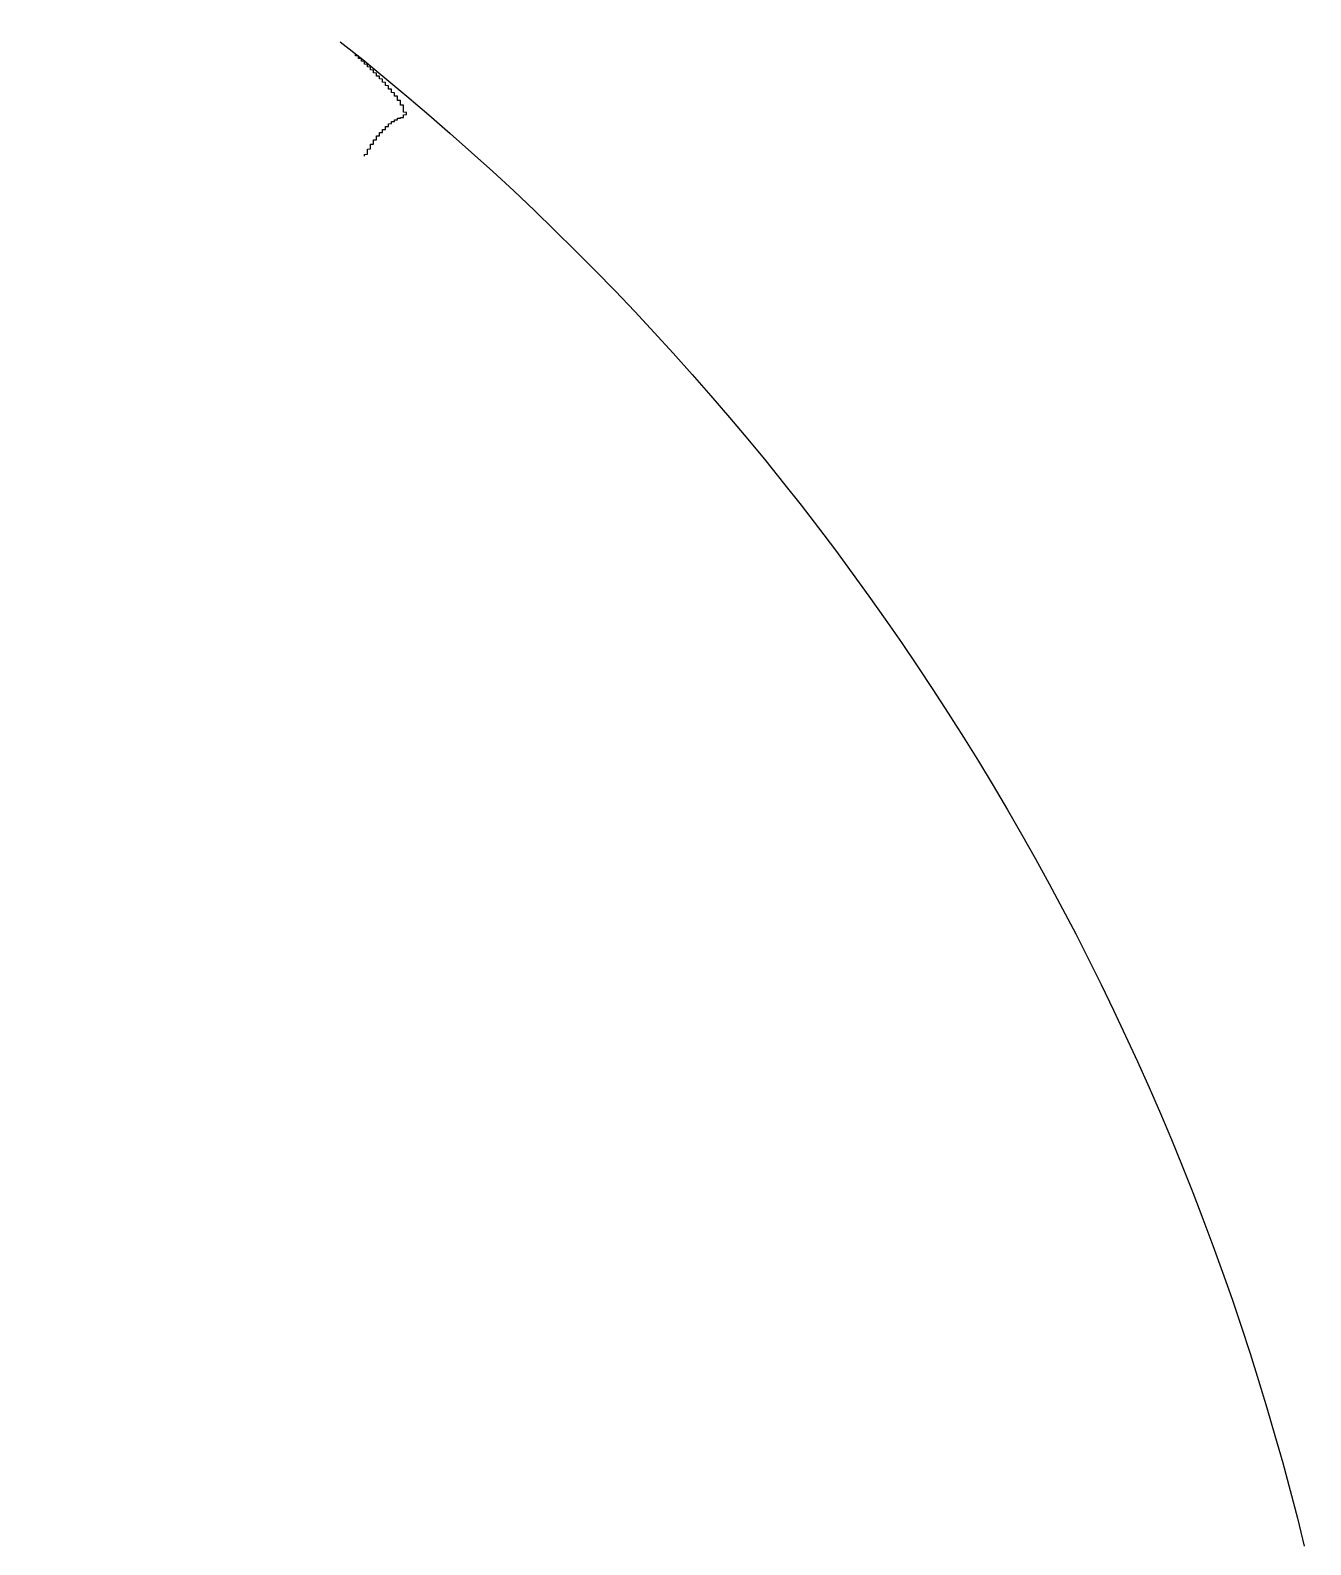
# Model space of a CAD drawing. Header units: millimetres. Extents: x 2698011 to 2856548, y 1019778 to 1210064.
# Drawn here: x 2783234.1 to 2783276.7, y 1123989.8 to 1124040.3 of the extents above; entities that cross this region are included whole.
import ezdxf

# ---------------------------------------------------------------- set-up
doc = ezdxf.new("R2010")
doc.units = ezdxf.units.MM
doc.layers.add('Bloques borde', color=9, linetype='Continuous')
doc.layers.add('Y_ CAJAS', color=9, linetype='Continuous')

# ---------------------------------------------------------------- blocks, each defined once
blk = doc.blocks.new('CO ALURA_  2500 tras 1120 CE ESQ - Inc')
at = {"layer": 'Bloques borde'}
for points in [[(0.51167, -0.072809, 0), (0.51167, -0.072819, 0), (0.51167, -0.072829, 0), (0.51167, -0.072829, 0), (0.51167, -0.072839, 0), (0.51167, -0.072849, 0), (0.51167, -0.072849, 0), (0.51167, -0.072859, 0), (0.51177, -0.072869, 0), (0.51177, -0.072869, 0), (0.51177, -0.072879, 0), (0.51177, -0.072889, 0), (0.51177, -0.072889, 0), (0.51177, -0.072899, 0), (0.51177, -0.072909, 0), (0.51177, -0.072909, 0), (0.51177, -0.072919, 0), (0.51177, -0.072919, 0), (0.51177, -0.072929, 0), (0.51177, -0.072939, 0), (0.51177, -0.072939, 0), (0.51177, -0.072949, 0), (0.51177, -0.072959, 0), (0.51177, -0.072959, 0), (0.51177, -0.072969, 0), (0.51177, -0.072969, 0), (0.51177, -0.072979, 0), (0.51177, -0.072989, 0), (0.51177, -0.072989, 0), (0.51177, -0.072999, 0), (0.51177, -0.072999, 0), (0.51177, -0.073009, 0), (0.51177, -0.073019, 0), (0.51177, -0.073019, 0), (0.51177, -0.073029, 0), (0.51177, -0.073029, 0), (0.51177, -0.073039, 0), (0.51187, -0.073049, 0), (0.51187, -0.073049, 0), (0.51187, -0.073059, 0), (0.51187, -0.073059, 0), (0.51187, -0.073069, 0), (0.51187, -0.073079, 0), (0.51187, -0.073079, 0), (0.51187, -0.073089, 0), (0.51187, -0.073089, 0), (0.51187, -0.073099, 0), (0.51187, -0.073099, 0), (0.51187, -0.073109, 0), (0.51187, -0.073119, 0), (0.51187, -0.073119, 0), (0.51187, -0.073129, 0), (0.51187, -0.073129, 0), (0.51187, -0.073139, 0), (0.51187, -0.073139, 0), (0.51187, -0.073149, 0), (0.51187, -0.073159, 0), (0.51187, -0.073159, 0), (0.51187, -0.073169, 0), (0.51187, -0.073169, 0), (0.51187, -0.073179, 0), (0.51187, -0.073179, 0), (0.51187, -0.073189, 0), (0.51187, -0.073189, 0), (0.51187, -0.073199, 0), (0.51187, -0.073209, 0), (0.51197, -0.073209, 0), (0.51197, -0.073219, 0), (0.51197, -0.073219, 0), (0.51197, -0.073229, 0), (0.51197, -0.073229, 0), (0.51197, -0.073239, 0), (0.51197, -0.073239, 0), (0.51197, -0.073249, 0), (0.51197, -0.073249, 0), (0.51197, -0.073259, 0), (0.51197, -0.073259, 0), (0.51197, -0.073269, 0), (0.51197, -0.073269, 0), (0.51197, -0.073279, 0), (0.51197, -0.073279, 0), (0.51197, -0.073289, 0), (0.51197, -0.073289, 0), (0.51197, -0.073299, 0), (0.51197, -0.073309, 0), (0.51197, -0.073309, 0), (0.51197, -0.073319, 0), (0.51197, -0.073319, 0), (0.51197, -0.073329, 0), (0.51197, -0.073329, 0), (0.51197, -0.073339, 0), (0.51197, -0.073339, 0), (0.51197, -0.073349, 0), (0.51207, -0.073349, 0), (0.51207, -0.073359, 0), (0.51207, -0.073359, 0), (0.51207, -0.073369, 0), (0.51207, -0.073369, 0), (0.51207, -0.073379, 0), (0.51207, -0.073379, 0), (0.51207, -0.073379, 0), (0.51207, -0.073389, 0), (0.51207, -0.073389, 0), (0.51207, -0.073399, 0), (0.51207, -0.073399, 0), (0.51207, -0.073409, 0), (0.51207, -0.073409, 0), (0.51207, -0.073419, 0), (0.51207, -0.073419, 0), (0.51207, -0.073429, 0), (0.51207, -0.073429, 0), (0.51207, -0.073439, 0), (0.51207, -0.073439, 0), (0.51207, -0.073449, 0), (0.51207, -0.073449, 0), (0.51207, -0.073459, 0), (0.51207, -0.073459, 0), (0.51207, -0.073469, 0), (0.51207, -0.073469, 0), (0.51207, -0.073469, 0), (0.51207, -0.073479, 0), (0.51217, -0.073479, 0), (0.51217, -0.073489, 0), (0.51217, -0.073489, 0), (0.51217, -0.073499, 0), (0.51217, -0.073499, 0), (0.51217, -0.073509, 0), (0.51217, -0.073509, 0), (0.51217, -0.073509, 0), (0.51217, -0.073519, 0), (0.51217, -0.073519, 0), (0.51217, -0.073529, 0), (0.51217, -0.073529, 0), (0.51217, -0.073539, 0), (0.51217, -0.073539, 0), (0.51217, -0.073539, 0), (0.51217, -0.073549, 0), (0.51217, -0.073549, 0), (0.51217, -0.073559, 0), (0.51217, -0.073559, 0), (0.51217, -0.073569, 0), (0.51217, -0.073569, 0), (0.51217, -0.073569, 0), (0.51217, -0.073579, 0), (0.51217, -0.073579, 0), (0.51217, -0.073589, 0), (0.51217, -0.073589, 0), (0.51217, -0.073589, 0), (0.51227, -0.073599, 0), (0.51227, -0.073599, 0), (0.51227, -0.073609, 0), (0.51227, -0.073609, 0), (0.51227, -0.073609, 0), (0.51227, -0.073619, 0), (0.51227, -0.073619, 0), (0.51227, -0.073629, 0), (0.51227, -0.073629, 0), (0.51227, -0.073629, 0), (0.51227, -0.073639, 0), (0.51227, -0.073639, 0), (0.51227, -0.073649, 0), (0.51227, -0.073649, 0), (0.51227, -0.073649, 0), (0.51227, -0.073659, 0), (0.51227, -0.073659, 0), (0.51227, -0.073659, 0), (0.51227, -0.073669, 0), (0.51227, -0.073669, 0), (0.51227, -0.073679, 0), (0.51227, -0.073679, 0), (0.51227, -0.073679, 0), (0.51227, -0.073689, 0), (0.51227, -0.073689, 0), (0.51227, -0.073689, 0), (0.51227, -0.073699, 0), (0.51227, -0.073699, 0), (0.51237, -0.073699, 0), (0.51237, -0.073709, 0), (0.51237, -0.073709, 0), (0.51237, -0.073709, 0), (0.51237, -0.073719, 0), (0.51237, -0.073719, 0), (0.51237, -0.073729, 0), (0.51237, -0.073729, 0), (0.51237, -0.073729, 0), (0.51237, -0.073739, 0), (0.51237, -0.073739, 0), (0.51237, -0.073739, 0), (0.51237, -0.073749, 0), (0.51237, -0.073749, 0), (0.51237, -0.073749, 0), (0.51237, -0.073759, 0), (0.51237, -0.073759, 0), (0.51237, -0.073759, 0), (0.51237, -0.073769, 0), (0.51237, -0.073769, 0), (0.51237, -0.073769, 0), (0.51237, -0.073769, 0), (0.51237, -0.073779, 0), (0.51237, -0.073779, 0), (0.51237, -0.073779, 0), (0.51237, -0.073789, 0), (0.51237, -0.073789, 0), (0.51237, -0.073789, 0), (0.51237, -0.073799, 0), (0.51247, -0.073799, 0), (0.51247, -0.073799, 0), (0.51247, -0.073809, 0), (0.51247, -0.073809, 0), (0.51247, -0.073809, 0), (0.51247, -0.073809, 0), (0.51247, -0.073819, 0), (0.51247, -0.073819, 0), (0.51247, -0.073819, 0), (0.51247, -0.073829, 0), (0.51247, -0.073829, 0), (0.51247, -0.073829, 0), (0.51247, -0.073839, 0), (0.51247, -0.073839, 0), (0.51247, -0.073839, 0), (0.51247, -0.073839, 0), (0.51247, -0.073849, 0), (0.51247, -0.073849, 0), (0.51247, -0.073849, 0), (0.51247, -0.073849, 0), (0.51247, -0.073859, 0), (0.51247, -0.073859, 0), (0.51247, -0.073859, 0), (0.51247, -0.073869, 0), (0.51247, -0.073869, 0), (0.51247, -0.073869, 0), (0.51247, -0.073869, 0), (0.51247, -0.073879, 0), (0.51247, -0.073879, 0), (0.51247, -0.073879, 0), (0.51247, -0.073879, 0), (0.51257, -0.073889, 0), (0.51257, -0.073889, 0), (0.51257, -0.073889, 0), (0.51257, -0.073889, 0), (0.51257, -0.073899, 0), (0.51257, -0.073899, 0), (0.51257, -0.073899, 0), (0.51257, -0.073899, 0), (0.51257, -0.073909, 0), (0.51257, -0.073909, 0), (0.51257, -0.073909, 0), (0.51257, -0.073909, 0), (0.51257, -0.073919, 0), (0.51257, -0.073919, 0), (0.51257, -0.073919, 0), (0.51257, -0.073919, 0), (0.51257, -0.073929, 0), (0.51257, -0.073929, 0), (0.51257, -0.073929, 0), (0.51257, -0.073929, 0), (0.51257, -0.073929, 0), (0.51257, -0.073939, 0), (0.51257, -0.073939, 0), (0.51257, -0.073939, 0), (0.51257, -0.073939, 0), (0.51257, -0.073949, 0), (0.51257, -0.073949, 0), (0.51257, -0.073949, 0), (0.51257, -0.073949, 0), (0.51257, -0.073949, 0), (0.51257, -0.073959, 0), (0.51257, -0.073959, 0), (0.51267, -0.073959, 0), (0.51267, -0.073959, 0), (0.51267, -0.073959, 0), (0.51267, -0.073969, 0), (0.51267, -0.073969, 0), (0.51267, -0.073969, 0), (0.51267, -0.073969, 0), (0.51267, -0.073969, 0), (0.51267, -0.073979, 0), (0.51267, -0.073979, 0), (0.51267, -0.073979, 0), (0.51267, -0.073979, 0), (0.51267, -0.073979, 0), (0.51267, -0.073979, 0), (0.51267, -0.073989, 0), (0.51267, -0.073989, 0), (0.51267, -0.073989, 0), (0.51267, -0.073989, 0), (0.51267, -0.073989, 0), (0.51267, -0.073999, 0), (0.51267, -0.073999, 0), (0.51267, -0.073999, 0), (0.51267, -0.073999, 0), (0.51267, -0.073999, 0), (0.51267, -0.073999, 0), (0.51267, -0.074009, 0), (0.51267, -0.074009, 0), (0.51267, -0.074009, 0), (0.51267, -0.074009, 0), (0.51267, -0.074009, 0), (0.51267, -0.074009, 0), (0.51267, -0.074009, 0), (0.51267, -0.074019, 0), (0.51267, -0.074019, 0), (0.51267, -0.074019, 0), (0.51267, -0.074019, 0), (0.51267, -0.074019, 0), (0.51277, -0.074019, 0), (0.51277, -0.074019, 0), (0.51277, -0.074029, 0), (0.51277, -0.074029, 0), (0.51277, -0.074029, 0), (0.51277, -0.074029, 0), (0.51277, -0.074029, 0), (0.51277, -0.074029, 0), (0.51277, -0.074029, 0), (0.51277, -0.074039, 0), (0.51277, -0.074039, 0), (0.51277, -0.074039, 0), (0.51277, -0.074039, 0), (0.51277, -0.074039, 0), (0.51277, -0.074039, 0), (0.51277, -0.074039, 0), (0.51277, -0.074039, 0), (0.51277, -0.074049, 0), (0.51277, -0.074049, 0), (0.51277, -0.074049, 0), (0.51277, -0.074049, 0), (0.51277, -0.074049, 0), (0.51277, -0.074049, 0), (0.51277, -0.074049, 0), (0.51277, -0.074049, 0), (0.51277, -0.074049, 0), (0.51277, -0.074059, 0), (0.51277, -0.074059, 0), (0.51277, -0.074059, 0), (0.51277, -0.074059, 0), (0.51277, -0.074059, 0), (0.51277, -0.074059, 0), (0.51277, -0.074059, 0), (0.51277, -0.074059, 0), (0.51277, -0.074059, 0), (0.51277, -0.074059, 0), (0.51277, -0.074059, 0), (0.51277, -0.074069, 0), (0.51277, -0.074069, 0), (0.51277, -0.074069, 0), (0.51277, -0.074069, 0), (0.51277, -0.074069, 0), (0.51277, -0.074069, 0), (0.51287, -0.074069, 0), (0.51287, -0.074069, 0), (0.51287, -0.074069, 0), (0.51287, -0.074069, 0), (0.51287, -0.074069, 0), (0.51287, -0.074069, 0), (0.51287, -0.074069, 0), (0.51287, -0.074079, 0), (0.51287, -0.074079, 0), (0.51287, -0.074079, 0), (0.51287, -0.074079, 0), (0.51287, -0.074079, 0), (0.51287, -0.074079, 0), (0.51287, -0.074079, 0), (0.51287, -0.074079, 0), (0.51287, -0.074079, 0), (0.51287, -0.074079, 0), (0.51287, -0.074079, 0), (0.51287, -0.074079, 0), (0.51287, -0.074079, 0), (0.51287, -0.074079, 0), (0.51287, -0.074079, 0), (0.51287, -0.074079, 0), (0.51287, -0.074079, 0), (0.51287, -0.074079, 0), (0.51287, -0.074079, 0), (0.51287, -0.074079, 0), (0.51287, -0.074089, 0), (0.51287, -0.074089, 0), (0.51287, -0.074089, 0), (0.51287, -0.074089, 0), (0.51287, -0.074089, 0), (0.51287, -0.074089, 0), (0.51287, -0.074089, 0), (0.51287, -0.074089, 0), (0.51287, -0.074089, 0)], [(0.51167, -0.072809, 0), (0.51167, -0.072819, 0), (0.51167, -0.072829, 0), (0.51167, -0.072829, 0), (0.51167, -0.072839, 0), (0.51167, -0.072849, 0), (0.51167, -0.072849, 0), (0.51167, -0.072859, 0), (0.51177, -0.072869, 0), (0.51177, -0.072869, 0), (0.51177, -0.072879, 0), (0.51177, -0.072889, 0), (0.51177, -0.072889, 0), (0.51177, -0.072899, 0), (0.51177, -0.072909, 0), (0.51177, -0.072909, 0), (0.51177, -0.072919, 0), (0.51177, -0.072919, 0), (0.51177, -0.072929, 0), (0.51177, -0.072939, 0), (0.51177, -0.072939, 0), (0.51177, -0.072949, 0), (0.51177, -0.072959, 0), (0.51177, -0.072959, 0), (0.51177, -0.072969, 0), (0.51177, -0.072969, 0), (0.51177, -0.072979, 0), (0.51177, -0.072989, 0), (0.51177, -0.072989, 0), (0.51177, -0.072999, 0), (0.51177, -0.072999, 0), (0.51177, -0.073009, 0), (0.51177, -0.073019, 0), (0.51177, -0.073019, 0), (0.51177, -0.073029, 0), (0.51177, -0.073029, 0), (0.51177, -0.073039, 0), (0.51187, -0.073049, 0), (0.51187, -0.073049, 0), (0.51187, -0.073059, 0), (0.51187, -0.073059, 0), (0.51187, -0.073069, 0), (0.51187, -0.073079, 0), (0.51187, -0.073079, 0), (0.51187, -0.073089, 0), (0.51187, -0.073089, 0), (0.51187, -0.073099, 0), (0.51187, -0.073099, 0), (0.51187, -0.073109, 0), (0.51187, -0.073119, 0), (0.51187, -0.073119, 0), (0.51187, -0.073129, 0), (0.51187, -0.073129, 0), (0.51187, -0.073139, 0), (0.51187, -0.073139, 0), (0.51187, -0.073149, 0), (0.51187, -0.073159, 0), (0.51187, -0.073159, 0), (0.51187, -0.073169, 0), (0.51187, -0.073169, 0), (0.51187, -0.073179, 0), (0.51187, -0.073179, 0), (0.51187, -0.073189, 0), (0.51187, -0.073189, 0), (0.51187, -0.073199, 0), (0.51187, -0.073209, 0), (0.51197, -0.073209, 0), (0.51197, -0.073219, 0), (0.51197, -0.073219, 0), (0.51197, -0.073229, 0), (0.51197, -0.073229, 0), (0.51197, -0.073239, 0), (0.51197, -0.073239, 0), (0.51197, -0.073249, 0), (0.51197, -0.073249, 0), (0.51197, -0.073259, 0), (0.51197, -0.073259, 0), (0.51197, -0.073269, 0), (0.51197, -0.073269, 0), (0.51197, -0.073279, 0), (0.51197, -0.073279, 0), (0.51197, -0.073289, 0), (0.51197, -0.073289, 0), (0.51197, -0.073299, 0), (0.51197, -0.073309, 0), (0.51197, -0.073309, 0), (0.51197, -0.073319, 0), (0.51197, -0.073319, 0), (0.51197, -0.073329, 0), (0.51197, -0.073329, 0), (0.51197, -0.073339, 0), (0.51197, -0.073339, 0), (0.51197, -0.073349, 0), (0.51207, -0.073349, 0), (0.51207, -0.073359, 0), (0.51207, -0.073359, 0), (0.51207, -0.073369, 0), (0.51207, -0.073369, 0), (0.51207, -0.073379, 0), (0.51207, -0.073379, 0), (0.51207, -0.073379, 0), (0.51207, -0.073389, 0), (0.51207, -0.073389, 0), (0.51207, -0.073399, 0), (0.51207, -0.073399, 0), (0.51207, -0.073409, 0), (0.51207, -0.073409, 0), (0.51207, -0.073419, 0), (0.51207, -0.073419, 0), (0.51207, -0.073429, 0), (0.51207, -0.073429, 0), (0.51207, -0.073439, 0), (0.51207, -0.073439, 0), (0.51207, -0.073449, 0), (0.51207, -0.073449, 0), (0.51207, -0.073459, 0), (0.51207, -0.073459, 0), (0.51207, -0.073469, 0), (0.51207, -0.073469, 0), (0.51207, -0.073469, 0), (0.51207, -0.073479, 0), (0.51217, -0.073479, 0), (0.51217, -0.073489, 0), (0.51217, -0.073489, 0), (0.51217, -0.073499, 0), (0.51217, -0.073499, 0), (0.51217, -0.073509, 0), (0.51217, -0.073509, 0), (0.51217, -0.073509, 0), (0.51217, -0.073519, 0), (0.51217, -0.073519, 0), (0.51217, -0.073529, 0), (0.51217, -0.073529, 0), (0.51217, -0.073539, 0), (0.51217, -0.073539, 0), (0.51217, -0.073539, 0), (0.51217, -0.073549, 0), (0.51217, -0.073549, 0), (0.51217, -0.073559, 0), (0.51217, -0.073559, 0), (0.51217, -0.073569, 0), (0.51217, -0.073569, 0), (0.51217, -0.073569, 0), (0.51217, -0.073579, 0), (0.51217, -0.073579, 0), (0.51217, -0.073589, 0), (0.51217, -0.073589, 0), (0.51217, -0.073589, 0), (0.51227, -0.073599, 0), (0.51227, -0.073599, 0), (0.51227, -0.073609, 0), (0.51227, -0.073609, 0), (0.51227, -0.073609, 0), (0.51227, -0.073619, 0), (0.51227, -0.073619, 0), (0.51227, -0.073629, 0), (0.51227, -0.073629, 0), (0.51227, -0.073629, 0), (0.51227, -0.073639, 0), (0.51227, -0.073639, 0), (0.51227, -0.073649, 0), (0.51227, -0.073649, 0), (0.51227, -0.073649, 0), (0.51227, -0.073659, 0), (0.51227, -0.073659, 0), (0.51227, -0.073659, 0), (0.51227, -0.073669, 0), (0.51227, -0.073669, 0), (0.51227, -0.073679, 0), (0.51227, -0.073679, 0), (0.51227, -0.073679, 0), (0.51227, -0.073689, 0), (0.51227, -0.073689, 0), (0.51227, -0.073689, 0), (0.51227, -0.073699, 0), (0.51227, -0.073699, 0), (0.51237, -0.073699, 0), (0.51237, -0.073709, 0), (0.51237, -0.073709, 0), (0.51237, -0.073709, 0), (0.51237, -0.073719, 0), (0.51237, -0.073719, 0), (0.51237, -0.073729, 0), (0.51237, -0.073729, 0), (0.51237, -0.073729, 0), (0.51237, -0.073739, 0), (0.51237, -0.073739, 0), (0.51237, -0.073739, 0), (0.51237, -0.073749, 0), (0.51237, -0.073749, 0), (0.51237, -0.073749, 0), (0.51237, -0.073759, 0), (0.51237, -0.073759, 0), (0.51237, -0.073759, 0), (0.51237, -0.073769, 0), (0.51237, -0.073769, 0), (0.51237, -0.073769, 0), (0.51237, -0.073769, 0), (0.51237, -0.073779, 0), (0.51237, -0.073779, 0), (0.51237, -0.073779, 0), (0.51237, -0.073789, 0), (0.51237, -0.073789, 0), (0.51237, -0.073789, 0), (0.51237, -0.073799, 0), (0.51247, -0.073799, 0), (0.51247, -0.073799, 0), (0.51247, -0.073809, 0), (0.51247, -0.073809, 0), (0.51247, -0.073809, 0), (0.51247, -0.073809, 0), (0.51247, -0.073819, 0), (0.51247, -0.073819, 0), (0.51247, -0.073819, 0), (0.51247, -0.073829, 0), (0.51247, -0.073829, 0), (0.51247, -0.073829, 0), (0.51247, -0.073839, 0), (0.51247, -0.073839, 0), (0.51247, -0.073839, 0), (0.51247, -0.073839, 0), (0.51247, -0.073849, 0), (0.51247, -0.073849, 0), (0.51247, -0.073849, 0), (0.51247, -0.073849, 0), (0.51247, -0.073859, 0), (0.51247, -0.073859, 0), (0.51247, -0.073859, 0), (0.51247, -0.073869, 0), (0.51247, -0.073869, 0), (0.51247, -0.073869, 0), (0.51247, -0.073869, 0), (0.51247, -0.073879, 0), (0.51247, -0.073879, 0), (0.51247, -0.073879, 0), (0.51247, -0.073879, 0), (0.51257, -0.073889, 0), (0.51257, -0.073889, 0), (0.51257, -0.073889, 0), (0.51257, -0.073889, 0), (0.51257, -0.073899, 0), (0.51257, -0.073899, 0), (0.51257, -0.073899, 0), (0.51257, -0.073899, 0), (0.51257, -0.073909, 0), (0.51257, -0.073909, 0), (0.51257, -0.073909, 0), (0.51257, -0.073909, 0), (0.51257, -0.073919, 0), (0.51257, -0.073919, 0), (0.51257, -0.073919, 0), (0.51257, -0.073919, 0), (0.51257, -0.073929, 0), (0.51257, -0.073929, 0), (0.51257, -0.073929, 0), (0.51257, -0.073929, 0), (0.51257, -0.073929, 0), (0.51257, -0.073939, 0), (0.51257, -0.073939, 0), (0.51257, -0.073939, 0), (0.51257, -0.073939, 0), (0.51257, -0.073949, 0), (0.51257, -0.073949, 0), (0.51257, -0.073949, 0), (0.51257, -0.073949, 0), (0.51257, -0.073949, 0), (0.51257, -0.073959, 0), (0.51257, -0.073959, 0), (0.51267, -0.073959, 0), (0.51267, -0.073959, 0), (0.51267, -0.073959, 0), (0.51267, -0.073969, 0), (0.51267, -0.073969, 0), (0.51267, -0.073969, 0), (0.51267, -0.073969, 0), (0.51267, -0.073969, 0), (0.51267, -0.073979, 0), (0.51267, -0.073979, 0), (0.51267, -0.073979, 0), (0.51267, -0.073979, 0), (0.51267, -0.073979, 0), (0.51267, -0.073979, 0), (0.51267, -0.073989, 0), (0.51267, -0.073989, 0), (0.51267, -0.073989, 0), (0.51267, -0.073989, 0), (0.51267, -0.073989, 0), (0.51267, -0.073999, 0), (0.51267, -0.073999, 0), (0.51267, -0.073999, 0), (0.51267, -0.073999, 0), (0.51267, -0.073999, 0), (0.51267, -0.073999, 0), (0.51267, -0.074009, 0), (0.51267, -0.074009, 0), (0.51267, -0.074009, 0), (0.51267, -0.074009, 0), (0.51267, -0.074009, 0), (0.51267, -0.074009, 0), (0.51267, -0.074009, 0), (0.51267, -0.074019, 0), (0.51267, -0.074019, 0), (0.51267, -0.074019, 0), (0.51267, -0.074019, 0), (0.51267, -0.074019, 0), (0.51277, -0.074019, 0), (0.51277, -0.074019, 0), (0.51277, -0.074029, 0), (0.51277, -0.074029, 0), (0.51277, -0.074029, 0), (0.51277, -0.074029, 0), (0.51277, -0.074029, 0), (0.51277, -0.074029, 0), (0.51277, -0.074029, 0), (0.51277, -0.074039, 0), (0.51277, -0.074039, 0), (0.51277, -0.074039, 0), (0.51277, -0.074039, 0), (0.51277, -0.074039, 0), (0.51277, -0.074039, 0), (0.51277, -0.074039, 0), (0.51277, -0.074039, 0), (0.51277, -0.074049, 0), (0.51277, -0.074049, 0), (0.51277, -0.074049, 0), (0.51277, -0.074049, 0), (0.51277, -0.074049, 0), (0.51277, -0.074049, 0), (0.51277, -0.074049, 0), (0.51277, -0.074049, 0), (0.51277, -0.074049, 0), (0.51277, -0.074059, 0), (0.51277, -0.074059, 0), (0.51277, -0.074059, 0), (0.51277, -0.074059, 0), (0.51277, -0.074059, 0), (0.51277, -0.074059, 0), (0.51277, -0.074059, 0), (0.51277, -0.074059, 0), (0.51277, -0.074059, 0), (0.51277, -0.074059, 0), (0.51277, -0.074059, 0), (0.51277, -0.074069, 0), (0.51277, -0.074069, 0), (0.51277, -0.074069, 0), (0.51277, -0.074069, 0), (0.51277, -0.074069, 0), (0.51277, -0.074069, 0), (0.51287, -0.074069, 0), (0.51287, -0.074069, 0), (0.51287, -0.074069, 0), (0.51287, -0.074069, 0), (0.51287, -0.074069, 0), (0.51287, -0.074069, 0), (0.51287, -0.074069, 0), (0.51287, -0.074079, 0), (0.51287, -0.074079, 0), (0.51287, -0.074079, 0), (0.51287, -0.074079, 0), (0.51287, -0.074079, 0), (0.51287, -0.074079, 0), (0.51287, -0.074079, 0), (0.51287, -0.074079, 0), (0.51287, -0.074079, 0), (0.51287, -0.074079, 0), (0.51287, -0.074079, 0), (0.51287, -0.074079, 0), (0.51287, -0.074079, 0), (0.51287, -0.074079, 0), (0.51287, -0.074079, 0), (0.51287, -0.074079, 0), (0.51287, -0.074079, 0), (0.51287, -0.074079, 0), (0.51287, -0.074079, 0), (0.51287, -0.074079, 0), (0.51287, -0.074089, 0), (0.51287, -0.074089, 0), (0.51287, -0.074089, 0), (0.51287, -0.074089, 0), (0.51287, -0.074089, 0), (0.51287, -0.074089, 0), (0.51287, -0.074089, 0), (0.51287, -0.074089, 0), (0.51287, -0.074089, 0)], [(0.51287, -0.074089, 0), (0.51287, -0.074089, 0), (0.51287, -0.074089, 0), (0.51287, -0.074089, 0), (0.51287, -0.074089, 0), (0.51287, -0.074089, 0), (0.51287, -0.074089, 0), (0.51287, -0.074089, 0), (0.51287, -0.074089, 0), (0.51287, -0.074089, 0), (0.51287, -0.074089, 0), (0.51297, -0.074089, 0), (0.51297, -0.074089, 0), (0.51297, -0.074089, 0), (0.51297, -0.074099, 0), (0.51297, -0.074099, 0), (0.51297, -0.074099, 0), (0.51297, -0.074099, 0), (0.51297, -0.074099, 0), (0.51297, -0.074099, 0), (0.51297, -0.074099, 0), (0.51297, -0.074099, 0), (0.51297, -0.074099, 0), (0.51297, -0.074099, 0), (0.51297, -0.074099, 0), (0.51297, -0.074099, 0), (0.51297, -0.074109, 0), (0.51297, -0.074109, 0), (0.51297, -0.074109, 0), (0.51297, -0.074109, 0), (0.51297, -0.074109, 0), (0.51297, -0.074109, 0), (0.51297, -0.074109, 0), (0.51297, -0.074109, 0), (0.51297, -0.074109, 0), (0.51297, -0.074119, 0), (0.51297, -0.074119, 0), (0.51297, -0.074119, 0), (0.51297, -0.074119, 0), (0.51297, -0.074119, 0), (0.51297, -0.074119, 0), (0.51297, -0.074119, 0), (0.51297, -0.074129, 0), (0.51297, -0.074129, 0), (0.51297, -0.074129, 0), (0.51297, -0.074129, 0), (0.51297, -0.074129, 0), (0.51297, -0.074129, 0), (0.51297, -0.074129, 0), (0.51297, -0.074139, 0), (0.51297, -0.074139, 0), (0.51297, -0.074139, 0), (0.51297, -0.074139, 0), (0.51297, -0.074139, 0), (0.51297, -0.074139, 0), (0.51297, -0.074149, 0), (0.51297, -0.074149, 0), (0.51297, -0.074149, 0), (0.51297, -0.074149, 0), (0.51297, -0.074149, 0), (0.51297, -0.074159, 0), (0.51297, -0.074159, 0), (0.51297, -0.074159, 0), (0.51297, -0.074159, 0), (0.51297, -0.074159, 0), (0.51297, -0.074159, 0), (0.51297, -0.074169, 0), (0.51297, -0.074169, 0), (0.51297, -0.074169, 0), (0.51297, -0.074169, 0), (0.51297, -0.074179, 0), (0.51297, -0.074179, 0), (0.51297, -0.074179, 0), (0.51297, -0.074179, 0), (0.51297, -0.074179, 0), (0.51307, -0.074189, 0), (0.51307, -0.074189, 0), (0.51307, -0.074189, 0), (0.51307, -0.074189, 0), (0.51307, -0.074199, 0), (0.51307, -0.074199, 0), (0.51307, -0.074199, 0), (0.51307, -0.074199, 0), (0.51307, -0.074199, 0), (0.51307, -0.074209, 0), (0.51307, -0.074209, 0), (0.51307, -0.074209, 0), (0.51307, -0.074209, 0), (0.51307, -0.074219, 0), (0.51307, -0.074219, 0), (0.51307, -0.074219, 0), (0.51307, -0.074219, 0), (0.51307, -0.074229, 0), (0.51307, -0.074229, 0), (0.51307, -0.074229, 0), (0.51307, -0.074239, 0), (0.51307, -0.074239, 0), (0.51307, -0.074239, 0), (0.51307, -0.074239, 0), (0.51307, -0.074249, 0), (0.51307, -0.074249, 0), (0.51307, -0.074249, 0), (0.51307, -0.074259, 0), (0.51307, -0.074259, 0), (0.51307, -0.074259, 0), (0.51307, -0.074259, 0), (0.51297, -0.074269, 0), (0.51297, -0.074269, 0), (0.51297, -0.074269, 0), (0.51297, -0.074279, 0), (0.51297, -0.074279, 0), (0.51297, -0.074279, 0), (0.51297, -0.074289, 0), (0.51297, -0.074289, 0), (0.51297, -0.074289, 0), (0.51297, -0.074289, 0), (0.51297, -0.074299, 0), (0.51297, -0.074299, 0), (0.51297, -0.074299, 0), (0.51297, -0.074309, 0), (0.51297, -0.074309, 0), (0.51297, -0.074309, 0), (0.51297, -0.074319, 0), (0.51297, -0.074319, 0), (0.51297, -0.074319, 0), (0.51297, -0.074329, 0), (0.51297, -0.074329, 0), (0.51297, -0.074329, 0), (0.51297, -0.074339, 0), (0.51297, -0.074339, 0), (0.51297, -0.074339, 0), (0.51297, -0.074349, 0), (0.51297, -0.074349, 0), (0.51297, -0.074359, 0), (0.51297, -0.074359, 0), (0.51297, -0.074359, 0), (0.51297, -0.074369, 0), (0.51297, -0.074369, 0), (0.51297, -0.074369, 0), (0.51297, -0.074379, 0), (0.51297, -0.074379, 0), (0.51297, -0.074379, 0), (0.51297, -0.074389, 0), (0.51297, -0.074389, 0), (0.51297, -0.074399, 0), (0.51297, -0.074399, 0), (0.51297, -0.074399, 0), (0.51297, -0.074409, 0), (0.51297, -0.074409, 0), (0.51297, -0.074419, 0), (0.51297, -0.074419, 0), (0.51297, -0.074419, 0), (0.51297, -0.074429, 0), (0.51297, -0.074429, 0), (0.51297, -0.074429, 0), (0.51297, -0.074439, 0), (0.51297, -0.074439, 0), (0.51297, -0.074449, 0), (0.51297, -0.074449, 0), (0.51297, -0.074449, 0), (0.51297, -0.074459, 0), (0.51297, -0.074459, 0), (0.51297, -0.074469, 0), (0.51297, -0.074469, 0), (0.51297, -0.074479, 0), (0.51297, -0.074479, 0), (0.51297, -0.074479, 0), (0.51297, -0.074489, 0), (0.51297, -0.074489, 0), (0.51297, -0.074499, 0), (0.51297, -0.074499, 0), (0.51297, -0.074509, 0), (0.51287, -0.074509, 0), (0.51287, -0.074509, 0), (0.51287, -0.074519, 0), (0.51287, -0.074519, 0), (0.51287, -0.074529, 0), (0.51287, -0.074529, 0), (0.51287, -0.074539, 0), (0.51287, -0.074539, 0), (0.51287, -0.074539, 0), (0.51287, -0.074549, 0), (0.51287, -0.074549, 0), (0.51287, -0.074559, 0), (0.51287, -0.074559, 0), (0.51287, -0.074569, 0), (0.51287, -0.074569, 0), (0.51287, -0.074579, 0), (0.51287, -0.074579, 0), (0.51287, -0.074589, 0), (0.51287, -0.074589, 0), (0.51287, -0.074599, 0), (0.51287, -0.074599, 0), (0.51287, -0.074599, 0), (0.51287, -0.074609, 0), (0.51287, -0.074609, 0), (0.51287, -0.074619, 0), (0.51287, -0.074619, 0), (0.51287, -0.074629, 0), (0.51287, -0.074629, 0), (0.51287, -0.074639, 0), (0.51287, -0.074639, 0), (0.51287, -0.074649, 0), (0.51287, -0.074649, 0), (0.51287, -0.074659, 0), (0.51277, -0.074659, 0), (0.51277, -0.074669, 0), (0.51277, -0.074669, 0), (0.51277, -0.074679, 0), (0.51277, -0.074679, 0), (0.51277, -0.074689, 0), (0.51277, -0.074689, 0), (0.51277, -0.074699, 0), (0.51277, -0.074699, 0), (0.51277, -0.074709, 0), (0.51277, -0.074709, 0), (0.51277, -0.074719, 0), (0.51277, -0.074719, 0), (0.51277, -0.074729, 0), (0.51277, -0.074729, 0), (0.51277, -0.074739, 0), (0.51277, -0.074739, 0), (0.51277, -0.074749, 0), (0.51277, -0.074749, 0), (0.51277, -0.074759, 0), (0.51277, -0.074769, 0), (0.51277, -0.074769, 0), (0.51277, -0.074779, 0), (0.51277, -0.074779, 0), (0.51277, -0.074789, 0), (0.51277, -0.074789, 0), (0.51277, -0.074799, 0), (0.51267, -0.074799, 0), (0.51267, -0.074809, 0), (0.51267, -0.074809, 0), (0.51267, -0.074819, 0), (0.51267, -0.074819, 0), (0.51267, -0.074829, 0), (0.51267, -0.074839, 0), (0.51267, -0.074839, 0), (0.51267, -0.074849, 0), (0.51267, -0.074849, 0), (0.51267, -0.074859, 0), (0.51267, -0.074859, 0), (0.51267, -0.074869, 0), (0.51267, -0.074869, 0), (0.51267, -0.074879, 0), (0.51267, -0.074889, 0), (0.51267, -0.074889, 0), (0.51267, -0.074899, 0), (0.51267, -0.074899, 0), (0.51267, -0.074909, 0), (0.51267, -0.074909, 0), (0.51267, -0.074919, 0), (0.51257, -0.074929, 0), (0.51257, -0.074929, 0), (0.51257, -0.074939, 0), (0.51257, -0.074939, 0), (0.51257, -0.074949, 0), (0.51257, -0.074949, 0), (0.51257, -0.074959, 0), (0.51257, -0.074969, 0), (0.51257, -0.074969, 0), (0.51257, -0.074979, 0), (0.51257, -0.074979, 0), (0.51257, -0.074989, 0), (0.51257, -0.074999, 0), (0.51257, -0.074999, 0), (0.51257, -0.075009, 0), (0.51257, -0.075009, 0), (0.51257, -0.075019, 0), (0.51257, -0.075029, 0), (0.51257, -0.075029, 0), (0.51257, -0.075039, 0), (0.51247, -0.075039, 0), (0.51247, -0.075049, 0), (0.51247, -0.075049, 0), (0.51247, -0.075059, 0), (0.51247, -0.075069, 0), (0.51247, -0.075069, 0), (0.51247, -0.075079, 0), (0.51247, -0.075089, 0), (0.51247, -0.075089, 0), (0.51247, -0.075099, 0), (0.51247, -0.075099, 0), (0.51247, -0.075109, 0), (0.51247, -0.075119, 0), (0.51247, -0.075119, 0), (0.51247, -0.075129, 0), (0.51247, -0.075129, 0), (0.51247, -0.075139, 0), (0.51247, -0.075149, 0), (0.51247, -0.075149, 0), (0.51237, -0.075159, 0), (0.51237, -0.075159, 0), (0.51237, -0.075169, 0), (0.51237, -0.075179, 0), (0.51237, -0.075179, 0), (0.51237, -0.075189, 0), (0.51237, -0.075199, 0), (0.51237, -0.075199, 0), (0.51237, -0.075209, 0), (0.51237, -0.075209, 0), (0.51237, -0.075219, 0), (0.51237, -0.075229, 0), (0.51237, -0.075229, 0), (0.51237, -0.075239, 0), (0.51237, -0.075249, 0), (0.51237, -0.075249, 0), (0.51237, -0.075259, 0), (0.51227, -0.075269, 0), (0.51227, -0.075269, 0), (0.51227, -0.075279, 0), (0.51227, -0.075279, 0), (0.51227, -0.075289, 0), (0.51227, -0.075299, 0), (0.51227, -0.075299, 0), (0.51227, -0.075309, 0), (0.51227, -0.075319, 0), (0.51227, -0.075319, 0), (0.51227, -0.075329, 0), (0.51227, -0.075339, 0), (0.51227, -0.075339, 0), (0.51227, -0.075349, 0), (0.51227, -0.075359, 0), (0.51227, -0.075359, 0), (0.51227, -0.075369, 0), (0.51217, -0.075379, 0), (0.51217, -0.075379, 0), (0.51217, -0.075389, 0), (0.51217, -0.075399, 0), (0.51217, -0.075399, 0), (0.51217, -0.075409, 0), (0.51217, -0.075409, 0), (0.51217, -0.075419, 0), (0.51217, -0.075429, 0), (0.51217, -0.075429, 0), (0.51217, -0.075439, 0), (0.51217, -0.075449, 0), (0.51217, -0.075449, 0), (0.51217, -0.075459, 0), (0.51217, -0.075469, 0), (0.51207, -0.075469, 0), (0.51207, -0.075479, 0), (0.51207, -0.075489, 0), (0.51207, -0.075489, 0), (0.51207, -0.075499, 0), (0.51207, -0.075509, 0), (0.51207, -0.075519, 0), (0.51207, -0.075519, 0), (0.51207, -0.075529, 0), (0.51207, -0.075539, 0), (0.51207, -0.075539, 0), (0.51207, -0.075549, 0), (0.51207, -0.075559, 0), (0.51207, -0.075559, 0), (0.51207, -0.075569, 0), (0.51197, -0.075579, 0), (0.51197, -0.075579, 0), (0.51197, -0.075589, 0), (0.51197, -0.075599, 0), (0.51197, -0.075599, 0), (0.51197, -0.075609, 0), (0.51197, -0.075619, 0), (0.51197, -0.075619, 0), (0.51197, -0.075629, 0), (0.51197, -0.075639, 0), (0.51197, -0.075649, 0), (0.51197, -0.075649, 0), (0.51197, -0.075659, 0), (0.51197, -0.075669, 0), (0.51197, -0.075669, 0), (0.51187, -0.075679, 0), (0.51187, -0.075689, 0), (0.51187, -0.075689, 0), (0.51187, -0.075699, 0), (0.51187, -0.075709, 0), (0.51187, -0.075719, 0), (0.51187, -0.075719, 0), (0.51187, -0.075729, 0), (0.51187, -0.075739, 0), (0.51187, -0.075739, 0), (0.51187, -0.075749, 0), (0.51187, -0.075759, 0), (0.51187, -0.075759, 0), (0.51187, -0.075769, 0), (0.51177, -0.075779, 0), (0.51177, -0.075789, 0), (0.51177, -0.075789, 0), (0.51177, -0.075799, 0), (0.51177, -0.075809, 0), (0.51177, -0.075809, 0), (0.51177, -0.075819, 0), (0.51177, -0.075829, 0), (0.51177, -0.075839, 0), (0.51177, -0.075839, 0), (0.51177, -0.075849, 0), (0.51177, -0.075859, 0), (0.51177, -0.075859, 0), (0.51167, -0.075869, 0), (0.51167, -0.075879, 0), (0.51167, -0.075889, 0), (0.51167, -0.075889, 0), (0.51167, -0.075899, 0), (0.51167, -0.075909, 0), (0.51167, -0.075919, 0), (0.51167, -0.075919, 0), (0.51167, -0.075929, 0), (0.51167, -0.075939, 0), (0.51167, -0.075949, 0), (0.51167, -0.075949, 0), (0.51167, -0.075959, 0), (0.51157, -0.075969, 0), (0.51157, -0.075969, 0), (0.51157, -0.075979, 0), (0.51157, -0.075989, 0), (0.51157, -0.075999, 0), (0.51157, -0.075999, 0), (0.51157, -0.076009, 0), (0.51157, -0.076019, 0), (0.51157, -0.076029, 0), (0.51157, -0.076029, 0), (0.51157, -0.076039, 0), (0.51157, -0.076049, 0), (0.51157, -0.076059, 0), (0.51147, -0.076059, 0), (0.51147, -0.076069, 0), (0.51147, -0.076079, 0), (0.51147, -0.076089, 0), (0.51147, -0.076089, 0), (0.51147, -0.076099, 0), (0.51147, -0.076109, 0), (0.51147, -0.076119, 0), (0.51147, -0.076119, 0), (0.51147, -0.076129, 0), (0.51147, -0.076139, 0), (0.51147, -0.076149, 0), (0.51137, -0.076149, 0), (0.51137, -0.076159, 0), (0.51137, -0.076169, 0), (0.51137, -0.076179, 0), (0.51137, -0.076179, 0), (0.51137, -0.076189, 0), (0.51137, -0.076199, 0), (0.51137, -0.076209, 0), (0.51137, -0.076209, 0), (0.51137, -0.076219, 0), (0.51137, -0.076229, 0)], [(0.51287, -0.074089, 0), (0.51287, -0.074089, 0), (0.51287, -0.074089, 0), (0.51287, -0.074089, 0), (0.51287, -0.074089, 0), (0.51287, -0.074089, 0), (0.51287, -0.074089, 0), (0.51287, -0.074089, 0), (0.51287, -0.074089, 0), (0.51287, -0.074089, 0), (0.51287, -0.074089, 0), (0.51297, -0.074089, 0), (0.51297, -0.074089, 0), (0.51297, -0.074089, 0), (0.51297, -0.074099, 0), (0.51297, -0.074099, 0), (0.51297, -0.074099, 0), (0.51297, -0.074099, 0), (0.51297, -0.074099, 0), (0.51297, -0.074099, 0), (0.51297, -0.074099, 0), (0.51297, -0.074099, 0), (0.51297, -0.074099, 0), (0.51297, -0.074099, 0), (0.51297, -0.074099, 0), (0.51297, -0.074099, 0), (0.51297, -0.074109, 0), (0.51297, -0.074109, 0), (0.51297, -0.074109, 0), (0.51297, -0.074109, 0), (0.51297, -0.074109, 0), (0.51297, -0.074109, 0), (0.51297, -0.074109, 0), (0.51297, -0.074109, 0), (0.51297, -0.074109, 0), (0.51297, -0.074119, 0), (0.51297, -0.074119, 0), (0.51297, -0.074119, 0), (0.51297, -0.074119, 0), (0.51297, -0.074119, 0), (0.51297, -0.074119, 0), (0.51297, -0.074119, 0), (0.51297, -0.074129, 0), (0.51297, -0.074129, 0), (0.51297, -0.074129, 0), (0.51297, -0.074129, 0), (0.51297, -0.074129, 0), (0.51297, -0.074129, 0), (0.51297, -0.074129, 0), (0.51297, -0.074139, 0), (0.51297, -0.074139, 0), (0.51297, -0.074139, 0), (0.51297, -0.074139, 0), (0.51297, -0.074139, 0), (0.51297, -0.074139, 0), (0.51297, -0.074149, 0), (0.51297, -0.074149, 0), (0.51297, -0.074149, 0), (0.51297, -0.074149, 0), (0.51297, -0.074149, 0), (0.51297, -0.074159, 0), (0.51297, -0.074159, 0), (0.51297, -0.074159, 0), (0.51297, -0.074159, 0), (0.51297, -0.074159, 0), (0.51297, -0.074159, 0), (0.51297, -0.074169, 0), (0.51297, -0.074169, 0), (0.51297, -0.074169, 0), (0.51297, -0.074169, 0), (0.51297, -0.074179, 0), (0.51297, -0.074179, 0), (0.51297, -0.074179, 0), (0.51297, -0.074179, 0), (0.51297, -0.074179, 0), (0.51307, -0.074189, 0), (0.51307, -0.074189, 0), (0.51307, -0.074189, 0), (0.51307, -0.074189, 0), (0.51307, -0.074199, 0), (0.51307, -0.074199, 0), (0.51307, -0.074199, 0), (0.51307, -0.074199, 0), (0.51307, -0.074199, 0), (0.51307, -0.074209, 0), (0.51307, -0.074209, 0), (0.51307, -0.074209, 0), (0.51307, -0.074209, 0), (0.51307, -0.074219, 0), (0.51307, -0.074219, 0), (0.51307, -0.074219, 0), (0.51307, -0.074219, 0), (0.51307, -0.074229, 0), (0.51307, -0.074229, 0), (0.51307, -0.074229, 0), (0.51307, -0.074239, 0), (0.51307, -0.074239, 0), (0.51307, -0.074239, 0), (0.51307, -0.074239, 0), (0.51307, -0.074249, 0), (0.51307, -0.074249, 0), (0.51307, -0.074249, 0), (0.51307, -0.074259, 0), (0.51307, -0.074259, 0), (0.51307, -0.074259, 0), (0.51307, -0.074259, 0), (0.51297, -0.074269, 0), (0.51297, -0.074269, 0), (0.51297, -0.074269, 0), (0.51297, -0.074279, 0), (0.51297, -0.074279, 0), (0.51297, -0.074279, 0), (0.51297, -0.074289, 0), (0.51297, -0.074289, 0), (0.51297, -0.074289, 0), (0.51297, -0.074289, 0), (0.51297, -0.074299, 0), (0.51297, -0.074299, 0), (0.51297, -0.074299, 0), (0.51297, -0.074309, 0), (0.51297, -0.074309, 0), (0.51297, -0.074309, 0), (0.51297, -0.074319, 0), (0.51297, -0.074319, 0), (0.51297, -0.074319, 0), (0.51297, -0.074329, 0), (0.51297, -0.074329, 0), (0.51297, -0.074329, 0), (0.51297, -0.074339, 0), (0.51297, -0.074339, 0), (0.51297, -0.074339, 0), (0.51297, -0.074349, 0), (0.51297, -0.074349, 0), (0.51297, -0.074359, 0), (0.51297, -0.074359, 0), (0.51297, -0.074359, 0), (0.51297, -0.074369, 0), (0.51297, -0.074369, 0), (0.51297, -0.074369, 0), (0.51297, -0.074379, 0), (0.51297, -0.074379, 0), (0.51297, -0.074379, 0), (0.51297, -0.074389, 0), (0.51297, -0.074389, 0), (0.51297, -0.074399, 0), (0.51297, -0.074399, 0), (0.51297, -0.074399, 0), (0.51297, -0.074409, 0), (0.51297, -0.074409, 0), (0.51297, -0.074419, 0), (0.51297, -0.074419, 0), (0.51297, -0.074419, 0), (0.51297, -0.074429, 0), (0.51297, -0.074429, 0), (0.51297, -0.074429, 0), (0.51297, -0.074439, 0), (0.51297, -0.074439, 0), (0.51297, -0.074449, 0), (0.51297, -0.074449, 0), (0.51297, -0.074449, 0), (0.51297, -0.074459, 0), (0.51297, -0.074459, 0), (0.51297, -0.074469, 0), (0.51297, -0.074469, 0), (0.51297, -0.074479, 0), (0.51297, -0.074479, 0), (0.51297, -0.074479, 0), (0.51297, -0.074489, 0), (0.51297, -0.074489, 0), (0.51297, -0.074499, 0), (0.51297, -0.074499, 0), (0.51297, -0.074509, 0), (0.51287, -0.074509, 0), (0.51287, -0.074509, 0), (0.51287, -0.074519, 0), (0.51287, -0.074519, 0), (0.51287, -0.074529, 0), (0.51287, -0.074529, 0), (0.51287, -0.074539, 0), (0.51287, -0.074539, 0), (0.51287, -0.074539, 0), (0.51287, -0.074549, 0), (0.51287, -0.074549, 0), (0.51287, -0.074559, 0), (0.51287, -0.074559, 0), (0.51287, -0.074569, 0), (0.51287, -0.074569, 0), (0.51287, -0.074579, 0), (0.51287, -0.074579, 0), (0.51287, -0.074589, 0), (0.51287, -0.074589, 0), (0.51287, -0.074599, 0), (0.51287, -0.074599, 0), (0.51287, -0.074599, 0), (0.51287, -0.074609, 0), (0.51287, -0.074609, 0), (0.51287, -0.074619, 0), (0.51287, -0.074619, 0), (0.51287, -0.074629, 0), (0.51287, -0.074629, 0), (0.51287, -0.074639, 0), (0.51287, -0.074639, 0), (0.51287, -0.074649, 0), (0.51287, -0.074649, 0), (0.51287, -0.074659, 0), (0.51277, -0.074659, 0), (0.51277, -0.074669, 0), (0.51277, -0.074669, 0), (0.51277, -0.074679, 0), (0.51277, -0.074679, 0), (0.51277, -0.074689, 0), (0.51277, -0.074689, 0), (0.51277, -0.074699, 0), (0.51277, -0.074699, 0), (0.51277, -0.074709, 0), (0.51277, -0.074709, 0), (0.51277, -0.074719, 0), (0.51277, -0.074719, 0), (0.51277, -0.074729, 0), (0.51277, -0.074729, 0), (0.51277, -0.074739, 0), (0.51277, -0.074739, 0), (0.51277, -0.074749, 0), (0.51277, -0.074749, 0), (0.51277, -0.074759, 0), (0.51277, -0.074769, 0), (0.51277, -0.074769, 0), (0.51277, -0.074779, 0), (0.51277, -0.074779, 0), (0.51277, -0.074789, 0), (0.51277, -0.074789, 0), (0.51277, -0.074799, 0), (0.51267, -0.074799, 0), (0.51267, -0.074809, 0), (0.51267, -0.074809, 0), (0.51267, -0.074819, 0), (0.51267, -0.074819, 0), (0.51267, -0.074829, 0), (0.51267, -0.074839, 0), (0.51267, -0.074839, 0), (0.51267, -0.074849, 0), (0.51267, -0.074849, 0), (0.51267, -0.074859, 0), (0.51267, -0.074859, 0), (0.51267, -0.074869, 0), (0.51267, -0.074869, 0), (0.51267, -0.074879, 0), (0.51267, -0.074889, 0), (0.51267, -0.074889, 0), (0.51267, -0.074899, 0), (0.51267, -0.074899, 0), (0.51267, -0.074909, 0), (0.51267, -0.074909, 0), (0.51267, -0.074919, 0), (0.51257, -0.074929, 0), (0.51257, -0.074929, 0), (0.51257, -0.074939, 0), (0.51257, -0.074939, 0), (0.51257, -0.074949, 0), (0.51257, -0.074949, 0), (0.51257, -0.074959, 0), (0.51257, -0.074969, 0), (0.51257, -0.074969, 0), (0.51257, -0.074979, 0), (0.51257, -0.074979, 0), (0.51257, -0.074989, 0), (0.51257, -0.074999, 0), (0.51257, -0.074999, 0), (0.51257, -0.075009, 0), (0.51257, -0.075009, 0), (0.51257, -0.075019, 0), (0.51257, -0.075029, 0), (0.51257, -0.075029, 0), (0.51257, -0.075039, 0), (0.51247, -0.075039, 0), (0.51247, -0.075049, 0), (0.51247, -0.075049, 0), (0.51247, -0.075059, 0), (0.51247, -0.075069, 0), (0.51247, -0.075069, 0), (0.51247, -0.075079, 0), (0.51247, -0.075089, 0), (0.51247, -0.075089, 0), (0.51247, -0.075099, 0), (0.51247, -0.075099, 0), (0.51247, -0.075109, 0), (0.51247, -0.075119, 0), (0.51247, -0.075119, 0), (0.51247, -0.075129, 0), (0.51247, -0.075129, 0), (0.51247, -0.075139, 0), (0.51247, -0.075149, 0), (0.51247, -0.075149, 0), (0.51237, -0.075159, 0), (0.51237, -0.075159, 0), (0.51237, -0.075169, 0), (0.51237, -0.075179, 0), (0.51237, -0.075179, 0), (0.51237, -0.075189, 0), (0.51237, -0.075199, 0), (0.51237, -0.075199, 0), (0.51237, -0.075209, 0), (0.51237, -0.075209, 0), (0.51237, -0.075219, 0), (0.51237, -0.075229, 0), (0.51237, -0.075229, 0), (0.51237, -0.075239, 0), (0.51237, -0.075249, 0), (0.51237, -0.075249, 0), (0.51237, -0.075259, 0), (0.51227, -0.075269, 0), (0.51227, -0.075269, 0), (0.51227, -0.075279, 0), (0.51227, -0.075279, 0), (0.51227, -0.075289, 0), (0.51227, -0.075299, 0), (0.51227, -0.075299, 0), (0.51227, -0.075309, 0), (0.51227, -0.075319, 0), (0.51227, -0.075319, 0), (0.51227, -0.075329, 0), (0.51227, -0.075339, 0), (0.51227, -0.075339, 0), (0.51227, -0.075349, 0), (0.51227, -0.075359, 0), (0.51227, -0.075359, 0), (0.51227, -0.075369, 0), (0.51217, -0.075379, 0), (0.51217, -0.075379, 0), (0.51217, -0.075389, 0), (0.51217, -0.075399, 0), (0.51217, -0.075399, 0), (0.51217, -0.075409, 0), (0.51217, -0.075409, 0), (0.51217, -0.075419, 0), (0.51217, -0.075429, 0), (0.51217, -0.075429, 0), (0.51217, -0.075439, 0), (0.51217, -0.075449, 0), (0.51217, -0.075449, 0), (0.51217, -0.075459, 0), (0.51217, -0.075469, 0), (0.51207, -0.075469, 0), (0.51207, -0.075479, 0), (0.51207, -0.075489, 0), (0.51207, -0.075489, 0), (0.51207, -0.075499, 0), (0.51207, -0.075509, 0), (0.51207, -0.075519, 0), (0.51207, -0.075519, 0), (0.51207, -0.075529, 0), (0.51207, -0.075539, 0), (0.51207, -0.075539, 0), (0.51207, -0.075549, 0), (0.51207, -0.075559, 0), (0.51207, -0.075559, 0), (0.51207, -0.075569, 0), (0.51197, -0.075579, 0), (0.51197, -0.075579, 0), (0.51197, -0.075589, 0), (0.51197, -0.075599, 0), (0.51197, -0.075599, 0), (0.51197, -0.075609, 0), (0.51197, -0.075619, 0), (0.51197, -0.075619, 0), (0.51197, -0.075629, 0), (0.51197, -0.075639, 0), (0.51197, -0.075649, 0), (0.51197, -0.075649, 0), (0.51197, -0.075659, 0), (0.51197, -0.075669, 0), (0.51197, -0.075669, 0), (0.51187, -0.075679, 0), (0.51187, -0.075689, 0), (0.51187, -0.075689, 0), (0.51187, -0.075699, 0), (0.51187, -0.075709, 0), (0.51187, -0.075719, 0), (0.51187, -0.075719, 0), (0.51187, -0.075729, 0), (0.51187, -0.075739, 0), (0.51187, -0.075739, 0), (0.51187, -0.075749, 0), (0.51187, -0.075759, 0), (0.51187, -0.075759, 0), (0.51187, -0.075769, 0), (0.51177, -0.075779, 0), (0.51177, -0.075789, 0), (0.51177, -0.075789, 0), (0.51177, -0.075799, 0), (0.51177, -0.075809, 0), (0.51177, -0.075809, 0), (0.51177, -0.075819, 0), (0.51177, -0.075829, 0), (0.51177, -0.075839, 0), (0.51177, -0.075839, 0), (0.51177, -0.075849, 0), (0.51177, -0.075859, 0), (0.51177, -0.075859, 0), (0.51167, -0.075869, 0), (0.51167, -0.075879, 0), (0.51167, -0.075889, 0), (0.51167, -0.075889, 0), (0.51167, -0.075899, 0), (0.51167, -0.075909, 0), (0.51167, -0.075919, 0), (0.51167, -0.075919, 0), (0.51167, -0.075929, 0), (0.51167, -0.075939, 0), (0.51167, -0.075949, 0), (0.51167, -0.075949, 0), (0.51167, -0.075959, 0), (0.51157, -0.075969, 0), (0.51157, -0.075969, 0), (0.51157, -0.075979, 0), (0.51157, -0.075989, 0), (0.51157, -0.075999, 0), (0.51157, -0.075999, 0), (0.51157, -0.076009, 0), (0.51157, -0.076019, 0), (0.51157, -0.076029, 0), (0.51157, -0.076029, 0), (0.51157, -0.076039, 0), (0.51157, -0.076049, 0), (0.51157, -0.076059, 0), (0.51147, -0.076059, 0), (0.51147, -0.076069, 0), (0.51147, -0.076079, 0), (0.51147, -0.076089, 0), (0.51147, -0.076089, 0), (0.51147, -0.076099, 0), (0.51147, -0.076109, 0), (0.51147, -0.076119, 0), (0.51147, -0.076119, 0), (0.51147, -0.076129, 0), (0.51147, -0.076139, 0), (0.51147, -0.076149, 0), (0.51137, -0.076149, 0), (0.51137, -0.076159, 0), (0.51137, -0.076169, 0), (0.51137, -0.076179, 0), (0.51137, -0.076179, 0), (0.51137, -0.076189, 0), (0.51137, -0.076199, 0), (0.51137, -0.076209, 0), (0.51137, -0.076209, 0), (0.51137, -0.076219, 0), (0.51137, -0.076229, 0)]]:
    blk.add_polyline3d(points, dxfattribs=at)
at = {"layer": 'Bloques borde', "linetype": 'Continuous'}
blk.add_arc((0.454238, -0.005), 0.091301, 308.33412, 346.37013, dxfattribs=at)
blk.add_arc((0.454238, -0.005), 0.091301, 308.33412, 346.37013, dxfattribs=at)

msp = doc.modelspace()

# ---------------------------------------------------------------- block references
at = {"layer": 'Y_ CAJAS', "xscale": -1000, "yscale": 1000, "zscale": 1000, "rotation": 179.9977225467084}
msp.add_blockref('CO ALURA_  2500 tras 1120 CE ESQ - Inc', (2782733.523, 1123963.273, -0.388), dxfattribs=at)

doc.saveas('drawing.dxf')
